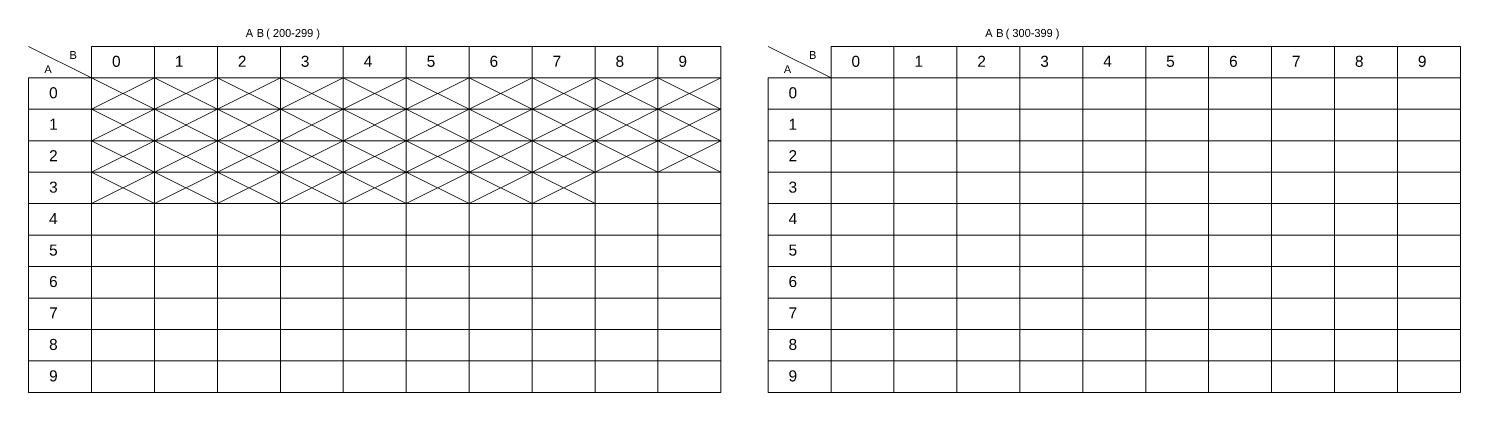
# Model space of a CAD drawing. Header units: millimetres. Extents: x 1900 to 5196, y 1354 to 2616.
# Drawn here: x 2500 to 2955, y 2500 to 2615.6 of the extents above; entities that cross this region are included whole.
import ezdxf

# ---------------------------------------------------------------- set-up
doc = ezdxf.new("R2010")
doc.units = ezdxf.units.MM
doc.layers.get('0').update_dxf_attribs({"lineweight": 20})
doc.layers.add('Маркировка', color=7, linetype='Continuous', lineweight=25)
doc.styles.get("Standard").update_dxf_attribs({"font": 'arial.ttf'})

msp = doc.modelspace()

# ---------------------------------------------------------------- linework, layer by layer
for p, q in [((2500, 2610), (2520, 2600)), ((2735, 2610), (2755, 2600)), ((2520, 2600), (2540, 2590)), ((2540, 2600), (2520, 2590)), ((2540, 2600), (2560, 2590)), ((2560, 2600), (2540, 2590)), ((2560, 2600), (2580, 2590)), ((2580, 2600), (2560, 2590)), ((2580, 2600), (2600, 2590)), ((2600, 2600), (2580, 2590)), ((2600, 2600), (2620, 2590)), ((2620, 2600), (2600, 2590)), ((2620, 2600), (2640, 2590)), ((2640, 2600), (2620, 2590)), ((2640, 2600), (2660, 2590)), ((2660, 2600), (2640, 2590)), ((2660, 2600), (2680, 2590)), ((2680, 2600), (2660, 2590)), ((2680, 2600), (2700, 2590)), ((2700, 2600), (2680, 2590)), ((2700, 2600), (2720, 2590)), ((2720, 2600), (2700, 2590)), ((2520, 2590), (2540, 2580)), ((2540, 2590), (2520, 2580)), ((2540, 2590), (2560, 2580)), ((2560, 2590), (2540, 2580)), ((2560, 2590), (2580, 2580)), ((2580, 2590), (2560, 2580)), ((2580, 2590), (2600, 2580)), ((2600, 2590), (2580, 2580)), ((2600, 2590), (2620, 2580)), ((2620, 2590), (2600, 2580)), ((2620, 2590), (2640, 2580)), ((2640, 2590), (2620, 2580)), ((2640, 2590), (2660, 2580)), ((2660, 2590), (2640, 2580)), ((2660, 2590), (2680, 2580)), ((2680, 2590), (2660, 2580)), ((2680, 2590), (2700, 2580)), ((2700, 2590), (2680, 2580)), ((2700, 2590), (2720, 2580)), ((2720, 2590), (2700, 2580)), ((2520, 2580), (2540, 2570)), ((2540, 2580), (2520, 2570)), ((2540, 2580), (2560, 2570)), ((2560, 2580), (2540, 2570)), ((2560, 2580), (2580, 2570)), ((2580, 2580), (2560, 2570)), ((2580, 2580), (2600, 2570)), ((2600, 2580), (2580, 2570)), ((2600, 2580), (2620, 2570)), ((2620, 2580), (2600, 2570)), ((2620, 2580), (2640, 2570)), ((2640, 2580), (2620, 2570)), ((2640, 2580), (2660, 2570)), ((2660, 2580), (2640, 2570)), ((2660, 2580), (2680, 2570)), ((2680, 2580), (2660, 2570)), ((2680, 2580), (2700, 2570)), ((2700, 2580), (2680, 2570)), ((2700, 2580), (2720, 2570)), ((2720, 2580), (2700, 2570)), ((2520, 2570), (2540, 2560)), ((2540, 2570), (2520, 2560)), ((2540, 2570), (2560, 2560)), ((2560, 2570), (2540, 2560)), ((2560, 2570), (2580, 2560)), ((2580, 2570), (2560, 2560)), ((2580, 2570), (2600, 2560)), ((2600, 2570), (2580, 2560)), ((2600, 2570), (2620, 2560)), ((2620, 2570), (2600, 2560)), ((2620, 2570), (2640, 2560)), ((2640, 2570), (2620, 2560)), ((2640, 2570), (2660, 2560)), ((2660, 2570), (2640, 2560)), ((2660, 2570), (2680, 2560)), ((2680, 2570), (2660, 2560))]:
    msp.add_line(p, q)
for points in [[(2520, 2610), (2540, 2610), (2540, 2600), (2520, 2600)], [(2540, 2610), (2560, 2610), (2560, 2600), (2540, 2600)], [(2560, 2610), (2580, 2610), (2580, 2600), (2560, 2600)], [(2580, 2610), (2600, 2610), (2600, 2600), (2580, 2600)], [(2600, 2610), (2620, 2610), (2620, 2600), (2600, 2600)], [(2620, 2610), (2640, 2610), (2640, 2600), (2620, 2600)], [(2640, 2610), (2660, 2610), (2660, 2600), (2640, 2600)], [(2660, 2610), (2680, 2610), (2680, 2600), (2660, 2600)], [(2680, 2610), (2700, 2610), (2700, 2600), (2680, 2600)], [(2700, 2610), (2720, 2610), (2720, 2600), (2700, 2600)], [(2755, 2610), (2775, 2610), (2775, 2600), (2755, 2600)], [(2775, 2610), (2795, 2610), (2795, 2600), (2775, 2600)], [(2795, 2610), (2815, 2610), (2815, 2600), (2795, 2600)], [(2815, 2610), (2835, 2610), (2835, 2600), (2815, 2600)], [(2835, 2610), (2855, 2610), (2855, 2600), (2835, 2600)], [(2855, 2610), (2875, 2610), (2875, 2600), (2855, 2600)], [(2875, 2610), (2895, 2610), (2895, 2600), (2875, 2600)], [(2895, 2610), (2915, 2610), (2915, 2600), (2895, 2600)], [(2915, 2610), (2935, 2610), (2935, 2600), (2915, 2600)], [(2935, 2610), (2955, 2610), (2955, 2600), (2935, 2600)], [(2500, 2600), (2520, 2600), (2520, 2590), (2500, 2590)], [(2520, 2600), (2540, 2600), (2540, 2590), (2520, 2590)], [(2540, 2600), (2560, 2600), (2560, 2590), (2540, 2590)], [(2560, 2600), (2580, 2600), (2580, 2590), (2560, 2590)], [(2580, 2600), (2600, 2600), (2600, 2590), (2580, 2590)], [(2600, 2600), (2620, 2600), (2620, 2590), (2600, 2590)], [(2620, 2600), (2640, 2600), (2640, 2590), (2620, 2590)], [(2640, 2600), (2660, 2600), (2660, 2590), (2640, 2590)], [(2660, 2600), (2680, 2600), (2680, 2590), (2660, 2590)], [(2680, 2600), (2700, 2600), (2700, 2590), (2680, 2590)], [(2700, 2600), (2720, 2600), (2720, 2590), (2700, 2590)], [(2735, 2600), (2755, 2600), (2755, 2590), (2735, 2590)], [(2755, 2600), (2775, 2600), (2775, 2590), (2755, 2590)], [(2775, 2600), (2795, 2600), (2795, 2590), (2775, 2590)], [(2795, 2600), (2815, 2600), (2815, 2590), (2795, 2590)], [(2815, 2600), (2835, 2600), (2835, 2590), (2815, 2590)], [(2835, 2600), (2855, 2600), (2855, 2590), (2835, 2590)], [(2855, 2600), (2875, 2600), (2875, 2590), (2855, 2590)], [(2875, 2600), (2895, 2600), (2895, 2590), (2875, 2590)], [(2895, 2600), (2915, 2600), (2915, 2590), (2895, 2590)], [(2915, 2600), (2935, 2600), (2935, 2590), (2915, 2590)], [(2935, 2600), (2955, 2600), (2955, 2590), (2935, 2590)], [(2500, 2590), (2520, 2590), (2520, 2580), (2500, 2580)], [(2520, 2590), (2540, 2590), (2540, 2580), (2520, 2580)], [(2540, 2590), (2560, 2590), (2560, 2580), (2540, 2580)], [(2560, 2590), (2580, 2590), (2580, 2580), (2560, 2580)], [(2580, 2590), (2600, 2590), (2600, 2580), (2580, 2580)], [(2600, 2590), (2620, 2590), (2620, 2580), (2600, 2580)], [(2620, 2590), (2640, 2590), (2640, 2580), (2620, 2580)], [(2640, 2590), (2660, 2590), (2660, 2580), (2640, 2580)], [(2660, 2590), (2680, 2590), (2680, 2580), (2660, 2580)], [(2680, 2590), (2700, 2590), (2700, 2580), (2680, 2580)], [(2700, 2590), (2720, 2590), (2720, 2580), (2700, 2580)], [(2735, 2590), (2755, 2590), (2755, 2580), (2735, 2580)], [(2755, 2590), (2775, 2590), (2775, 2580), (2755, 2580)], [(2775, 2590), (2795, 2590), (2795, 2580), (2775, 2580)], [(2795, 2590), (2815, 2590), (2815, 2580), (2795, 2580)], [(2815, 2590), (2835, 2590), (2835, 2580), (2815, 2580)], [(2835, 2590), (2855, 2590), (2855, 2580), (2835, 2580)], [(2855, 2590), (2875, 2590), (2875, 2580), (2855, 2580)], [(2875, 2590), (2895, 2590), (2895, 2580), (2875, 2580)], [(2895, 2590), (2915, 2590), (2915, 2580), (2895, 2580)], [(2915, 2590), (2935, 2590), (2935, 2580), (2915, 2580)], [(2935, 2590), (2955, 2590), (2955, 2580), (2935, 2580)], [(2500, 2580), (2520, 2580), (2520, 2570), (2500, 2570)], [(2520, 2580), (2540, 2580), (2540, 2570), (2520, 2570)], [(2540, 2580), (2560, 2580), (2560, 2570), (2540, 2570)], [(2560, 2580), (2580, 2580), (2580, 2570), (2560, 2570)], [(2580, 2580), (2600, 2580), (2600, 2570), (2580, 2570)], [(2600, 2580), (2620, 2580), (2620, 2570), (2600, 2570)], [(2620, 2580), (2640, 2580), (2640, 2570), (2620, 2570)], [(2640, 2580), (2660, 2580), (2660, 2570), (2640, 2570)], [(2660, 2580), (2680, 2580), (2680, 2570), (2660, 2570)], [(2680, 2580), (2700, 2580), (2700, 2570), (2680, 2570)], [(2700, 2580), (2720, 2580), (2720, 2570), (2700, 2570)], [(2735, 2580), (2755, 2580), (2755, 2570), (2735, 2570)], [(2755, 2580), (2775, 2580), (2775, 2570), (2755, 2570)], [(2775, 2580), (2795, 2580), (2795, 2570), (2775, 2570)], [(2795, 2580), (2815, 2580), (2815, 2570), (2795, 2570)], [(2815, 2580), (2835, 2580), (2835, 2570), (2815, 2570)], [(2835, 2580), (2855, 2580), (2855, 2570), (2835, 2570)], [(2855, 2580), (2875, 2580), (2875, 2570), (2855, 2570)], [(2875, 2580), (2895, 2580), (2895, 2570), (2875, 2570)], [(2895, 2580), (2915, 2580), (2915, 2570), (2895, 2570)], [(2915, 2580), (2935, 2580), (2935, 2570), (2915, 2570)], [(2935, 2580), (2955, 2580), (2955, 2570), (2935, 2570)], [(2500, 2570), (2520, 2570), (2520, 2560), (2500, 2560)], [(2520, 2570), (2540, 2570), (2540, 2560), (2520, 2560)], [(2540, 2570), (2560, 2570), (2560, 2560), (2540, 2560)], [(2560, 2570), (2580, 2570), (2580, 2560), (2560, 2560)], [(2580, 2570), (2600, 2570), (2600, 2560), (2580, 2560)], [(2600, 2570), (2620, 2570), (2620, 2560), (2600, 2560)], [(2620, 2570), (2640, 2570), (2640, 2560), (2620, 2560)], [(2640, 2570), (2660, 2570), (2660, 2560), (2640, 2560)], [(2660, 2570), (2680, 2570), (2680, 2560), (2660, 2560)], [(2680, 2570), (2700, 2570), (2700, 2560), (2680, 2560)], [(2700, 2570), (2720, 2570), (2720, 2560), (2700, 2560)], [(2735, 2570), (2755, 2570), (2755, 2560), (2735, 2560)], [(2755, 2570), (2775, 2570), (2775, 2560), (2755, 2560)], [(2775, 2570), (2795, 2570), (2795, 2560), (2775, 2560)], [(2795, 2570), (2815, 2570), (2815, 2560), (2795, 2560)], [(2815, 2570), (2835, 2570), (2835, 2560), (2815, 2560)], [(2835, 2570), (2855, 2570), (2855, 2560), (2835, 2560)], [(2855, 2570), (2875, 2570), (2875, 2560), (2855, 2560)], [(2875, 2570), (2895, 2570), (2895, 2560), (2875, 2560)], [(2895, 2570), (2915, 2570), (2915, 2560), (2895, 2560)], [(2915, 2570), (2935, 2570), (2935, 2560), (2915, 2560)], [(2935, 2570), (2955, 2570), (2955, 2560), (2935, 2560)], [(2500, 2560), (2520, 2560), (2520, 2550), (2500, 2550)], [(2520, 2560), (2540, 2560), (2540, 2550), (2520, 2550)], [(2540, 2560), (2560, 2560), (2560, 2550), (2540, 2550)], [(2560, 2560), (2580, 2560), (2580, 2550), (2560, 2550)], [(2580, 2560), (2600, 2560), (2600, 2550), (2580, 2550)], [(2600, 2560), (2620, 2560), (2620, 2550), (2600, 2550)], [(2620, 2560), (2640, 2560), (2640, 2550), (2620, 2550)], [(2640, 2560), (2660, 2560), (2660, 2550), (2640, 2550)], [(2660, 2560), (2680, 2560), (2680, 2550), (2660, 2550)], [(2680, 2560), (2700, 2560), (2700, 2550), (2680, 2550)], [(2700, 2560), (2720, 2560), (2720, 2550), (2700, 2550)], [(2735, 2560), (2755, 2560), (2755, 2550), (2735, 2550)], [(2755, 2560), (2775, 2560), (2775, 2550), (2755, 2550)], [(2775, 2560), (2795, 2560), (2795, 2550), (2775, 2550)], [(2795, 2560), (2815, 2560), (2815, 2550), (2795, 2550)], [(2815, 2560), (2835, 2560), (2835, 2550), (2815, 2550)], [(2835, 2560), (2855, 2560), (2855, 2550), (2835, 2550)], [(2855, 2560), (2875, 2560), (2875, 2550), (2855, 2550)], [(2875, 2560), (2895, 2560), (2895, 2550), (2875, 2550)], [(2895, 2560), (2915, 2560), (2915, 2550), (2895, 2550)], [(2915, 2560), (2935, 2560), (2935, 2550), (2915, 2550)], [(2935, 2560), (2955, 2560), (2955, 2550), (2935, 2550)], [(2500, 2550), (2520, 2550), (2520, 2540), (2500, 2540)], [(2520, 2550), (2540, 2550), (2540, 2540), (2520, 2540)], [(2540, 2550), (2560, 2550), (2560, 2540), (2540, 2540)], [(2560, 2550), (2580, 2550), (2580, 2540), (2560, 2540)], [(2580, 2550), (2600, 2550), (2600, 2540), (2580, 2540)], [(2600, 2550), (2620, 2550), (2620, 2540), (2600, 2540)], [(2620, 2550), (2640, 2550), (2640, 2540), (2620, 2540)], [(2640, 2550), (2660, 2550), (2660, 2540), (2640, 2540)], [(2660, 2550), (2680, 2550), (2680, 2540), (2660, 2540)], [(2680, 2550), (2700, 2550), (2700, 2540), (2680, 2540)], [(2700, 2550), (2720, 2550), (2720, 2540), (2700, 2540)], [(2735, 2550), (2755, 2550), (2755, 2540), (2735, 2540)], [(2755, 2550), (2775, 2550), (2775, 2540), (2755, 2540)], [(2775, 2550), (2795, 2550), (2795, 2540), (2775, 2540)], [(2795, 2550), (2815, 2550), (2815, 2540), (2795, 2540)], [(2815, 2550), (2835, 2550), (2835, 2540), (2815, 2540)], [(2835, 2550), (2855, 2550), (2855, 2540), (2835, 2540)], [(2855, 2550), (2875, 2550), (2875, 2540), (2855, 2540)], [(2875, 2550), (2895, 2550), (2895, 2540), (2875, 2540)], [(2895, 2550), (2915, 2550), (2915, 2540), (2895, 2540)], [(2915, 2550), (2935, 2550), (2935, 2540), (2915, 2540)], [(2935, 2550), (2955, 2550), (2955, 2540), (2935, 2540)], [(2500, 2540), (2520, 2540), (2520, 2530), (2500, 2530)], [(2520, 2540), (2540, 2540), (2540, 2530), (2520, 2530)], [(2540, 2540), (2560, 2540), (2560, 2530), (2540, 2530)], [(2560, 2540), (2580, 2540), (2580, 2530), (2560, 2530)], [(2580, 2540), (2600, 2540), (2600, 2530), (2580, 2530)], [(2600, 2540), (2620, 2540), (2620, 2530), (2600, 2530)], [(2620, 2540), (2640, 2540), (2640, 2530), (2620, 2530)], [(2640, 2540), (2660, 2540), (2660, 2530), (2640, 2530)], [(2660, 2540), (2680, 2540), (2680, 2530), (2660, 2530)], [(2680, 2540), (2700, 2540), (2700, 2530), (2680, 2530)], [(2700, 2540), (2720, 2540), (2720, 2530), (2700, 2530)], [(2735, 2540), (2755, 2540), (2755, 2530), (2735, 2530)], [(2755, 2540), (2775, 2540), (2775, 2530), (2755, 2530)], [(2775, 2540), (2795, 2540), (2795, 2530), (2775, 2530)], [(2795, 2540), (2815, 2540), (2815, 2530), (2795, 2530)], [(2815, 2540), (2835, 2540), (2835, 2530), (2815, 2530)], [(2835, 2540), (2855, 2540), (2855, 2530), (2835, 2530)], [(2855, 2540), (2875, 2540), (2875, 2530), (2855, 2530)], [(2875, 2540), (2895, 2540), (2895, 2530), (2875, 2530)], [(2895, 2540), (2915, 2540), (2915, 2530), (2895, 2530)], [(2915, 2540), (2935, 2540), (2935, 2530), (2915, 2530)], [(2935, 2540), (2955, 2540), (2955, 2530), (2935, 2530)], [(2500, 2530), (2520, 2530), (2520, 2520), (2500, 2520)], [(2520, 2530), (2540, 2530), (2540, 2520), (2520, 2520)], [(2540, 2530), (2560, 2530), (2560, 2520), (2540, 2520)], [(2560, 2530), (2580, 2530), (2580, 2520), (2560, 2520)], [(2580, 2530), (2600, 2530), (2600, 2520), (2580, 2520)], [(2600, 2530), (2620, 2530), (2620, 2520), (2600, 2520)], [(2620, 2530), (2640, 2530), (2640, 2520), (2620, 2520)], [(2640, 2530), (2660, 2530), (2660, 2520), (2640, 2520)], [(2660, 2530), (2680, 2530), (2680, 2520), (2660, 2520)], [(2680, 2530), (2700, 2530), (2700, 2520), (2680, 2520)], [(2700, 2530), (2720, 2530), (2720, 2520), (2700, 2520)], [(2735, 2530), (2755, 2530), (2755, 2520), (2735, 2520)], [(2755, 2530), (2775, 2530), (2775, 2520), (2755, 2520)], [(2775, 2530), (2795, 2530), (2795, 2520), (2775, 2520)], [(2795, 2530), (2815, 2530), (2815, 2520), (2795, 2520)], [(2815, 2530), (2835, 2530), (2835, 2520), (2815, 2520)], [(2835, 2530), (2855, 2530), (2855, 2520), (2835, 2520)], [(2855, 2530), (2875, 2530), (2875, 2520), (2855, 2520)], [(2875, 2530), (2895, 2530), (2895, 2520), (2875, 2520)], [(2895, 2530), (2915, 2530), (2915, 2520), (2895, 2520)], [(2915, 2530), (2935, 2530), (2935, 2520), (2915, 2520)], [(2935, 2530), (2955, 2530), (2955, 2520), (2935, 2520)], [(2500, 2520), (2520, 2520), (2520, 2510), (2500, 2510)], [(2520, 2520), (2540, 2520), (2540, 2510), (2520, 2510)], [(2540, 2520), (2560, 2520), (2560, 2510), (2540, 2510)], [(2560, 2520), (2580, 2520), (2580, 2510), (2560, 2510)], [(2580, 2520), (2600, 2520), (2600, 2510), (2580, 2510)], [(2600, 2520), (2620, 2520), (2620, 2510), (2600, 2510)], [(2620, 2520), (2640, 2520), (2640, 2510), (2620, 2510)], [(2640, 2520), (2660, 2520), (2660, 2510), (2640, 2510)], [(2660, 2520), (2680, 2520), (2680, 2510), (2660, 2510)], [(2680, 2520), (2700, 2520), (2700, 2510), (2680, 2510)], [(2700, 2520), (2720, 2520), (2720, 2510), (2700, 2510)], [(2735, 2520), (2755, 2520), (2755, 2510), (2735, 2510)], [(2755, 2520), (2775, 2520), (2775, 2510), (2755, 2510)], [(2775, 2520), (2795, 2520), (2795, 2510), (2775, 2510)], [(2795, 2520), (2815, 2520), (2815, 2510), (2795, 2510)], [(2815, 2520), (2835, 2520), (2835, 2510), (2815, 2510)], [(2835, 2520), (2855, 2520), (2855, 2510), (2835, 2510)], [(2855, 2520), (2875, 2520), (2875, 2510), (2855, 2510)], [(2875, 2520), (2895, 2520), (2895, 2510), (2875, 2510)], [(2895, 2520), (2915, 2520), (2915, 2510), (2895, 2510)], [(2915, 2520), (2935, 2520), (2935, 2510), (2915, 2510)], [(2935, 2520), (2955, 2520), (2955, 2510), (2935, 2510)], [(2500, 2510), (2520, 2510), (2520, 2500), (2500, 2500)], [(2520, 2510), (2540, 2510), (2540, 2500), (2520, 2500)], [(2540, 2510), (2560, 2510), (2560, 2500), (2540, 2500)], [(2560, 2510), (2580, 2510), (2580, 2500), (2560, 2500)], [(2580, 2510), (2600, 2510), (2600, 2500), (2580, 2500)], [(2600, 2510), (2620, 2510), (2620, 2500), (2600, 2500)], [(2620, 2510), (2640, 2510), (2640, 2500), (2620, 2500)], [(2640, 2510), (2660, 2510), (2660, 2500), (2640, 2500)], [(2660, 2510), (2680, 2510), (2680, 2500), (2660, 2500)], [(2680, 2510), (2700, 2510), (2700, 2500), (2680, 2500)], [(2700, 2510), (2720, 2510), (2720, 2500), (2700, 2500)], [(2735, 2510), (2755, 2510), (2755, 2500), (2735, 2500)], [(2755, 2510), (2775, 2510), (2775, 2500), (2755, 2500)], [(2775, 2510), (2795, 2510), (2795, 2500), (2775, 2500)], [(2795, 2510), (2815, 2510), (2815, 2500), (2795, 2500)], [(2815, 2510), (2835, 2510), (2835, 2500), (2815, 2500)], [(2835, 2510), (2855, 2510), (2855, 2500), (2835, 2500)], [(2855, 2510), (2875, 2510), (2875, 2500), (2855, 2500)], [(2875, 2510), (2895, 2510), (2895, 2500), (2875, 2500)], [(2895, 2510), (2915, 2510), (2915, 2500), (2895, 2500)], [(2915, 2510), (2935, 2510), (2935, 2500), (2915, 2500)], [(2935, 2510), (2955, 2510), (2955, 2500), (2935, 2500)]]:
    msp.add_lwpolyline(points, close=True)

# ---------------------------------------------------------------- texts
at = {"layer": 'Маркировка'}
for s, height, p in [('A', 2.5, (2569, 2613)), ('B', 2.5, (2572.5, 2613)), ('( 200-299 )', 2.5, (2575.5, 2613)), ('A', 2.5, (2804, 2613)), ('B', 2.5, (2807.5, 2613)), ('( 300-399 )', 2.5, (2810.5, 2613)), ('B', 2.5, (2513, 2606)), ('B', 2.5, (2748, 2606)), ('A', 2.5, (2505, 2601.5)), ('0', 3.5, (2526.5, 2603.49)), ('1', 3.5, (2546.5, 2603.49)), ('2', 3.5, (2566.5, 2603.49)), ('3', 3.5, (2586.5, 2603.49)), ('4', 3.5, (2606.5, 2603.49)), ('5', 3.5, (2626.5, 2603.49)), ('6', 3.5, (2646.5, 2603.49)), ('7', 3.5, (2666.5, 2603.49)), ('8', 3.5, (2686.5, 2603.49)), ('9', 3.5, (2706.5, 2603.49)), ('A', 2.5, (2740, 2601.5)), ('0', 3.5, (2761.5, 2603.49)), ('1', 3.5, (2781.5, 2603.49)), ('2', 3.5, (2801.5, 2603.49)), ('3', 3.5, (2821.5, 2603.49)), ('4', 3.5, (2841.5, 2603.49)), ('5', 3.5, (2861.5, 2603.49)), ('6', 3.5, (2881.5, 2603.49)), ('7', 3.5, (2901.5, 2603.49)), ('8', 3.5, (2921.5, 2603.49)), ('9', 3.5, (2941.5, 2603.49)), ('0', 3.5, (2506.5, 2593.49)), ('0', 3.5, (2741.5, 2593.49)), ('1', 3.5, (2506.5, 2583.49)), ('1', 3.5, (2741.5, 2583.49)), ('2', 3.5, (2506.5, 2573.49)), ('2', 3.5, (2741.5, 2573.49)), ('3', 3.5, (2506.5, 2563.49)), ('3', 3.5, (2741.5, 2563.49)), ('4', 3.5, (2506.5, 2553.49)), ('4', 3.5, (2741.5, 2553.49)), ('5', 3.5, (2506.5, 2543.49)), ('5', 3.5, (2741.5, 2543.49)), ('6', 3.5, (2506.5, 2533.49)), ('6', 3.5, (2741.5, 2533.49)), ('7', 3.5, (2506.5, 2523.49)), ('7', 3.5, (2741.5, 2523.49)), ('8', 3.5, (2506.5, 2513.49)), ('8', 3.5, (2741.5, 2513.49)), ('9', 3.5, (2506.5, 2503.49)), ('9', 3.5, (2741.5, 2503.49))]:
    msp.add_text(s, height=height, dxfattribs=at).set_placement(p)

doc.saveas('drawing.dxf')
